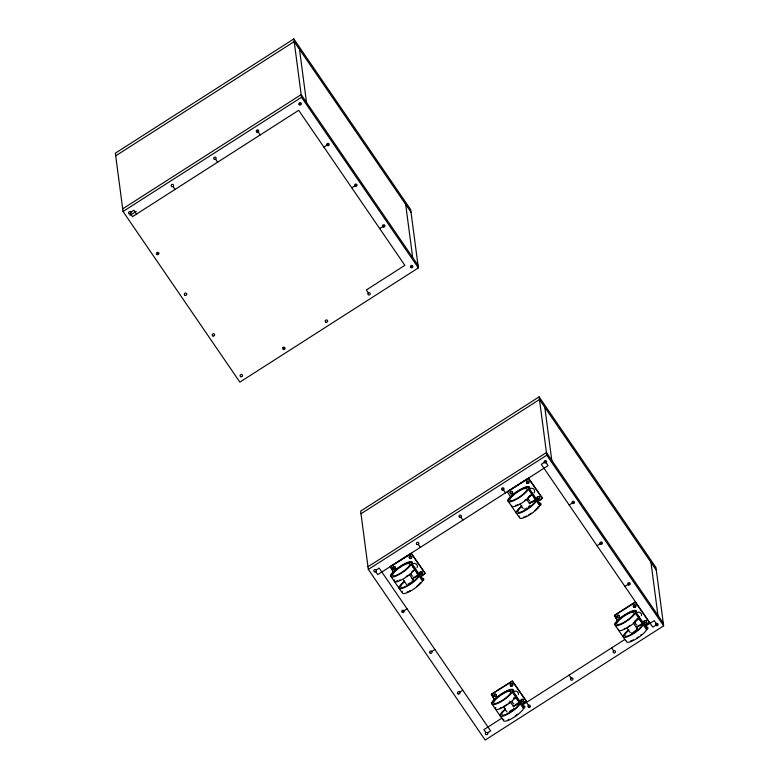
<?xml version="1.0" encoding="UTF-8"?>
<svg xmlns="http://www.w3.org/2000/svg" width="779" height="779" viewBox="0 0 779 779"><rect width="100%" height="100%" fill="white"/><g stroke="black" fill="none" stroke-linecap="round" stroke-linejoin="round"><path stroke-width="1.17" d="M416.444 571.698A3.048 2.912 0.7 0 1 416.736 572.01L416.726 572.555L416.979 572.049M416.736 572.01L416.96 572.896L417.213 572.39M518.025 699.698L518.016 700.545L518.269 700.048M533.333 496.291A3.048 2.912 0.7 0 1 533.956 496.875L533.946 497.421L534.199 496.914M533.956 496.875L534.19 497.771L534.433 497.265M641.098 620.795L641.088 621.652L641.331 621.145M393.629 572.429L390.347 566.839L411.322 553.596L425.13 573.48L421.828 576.119M494.684 700.078L491.403 694.488L512.378 681.245L526.185 701.129L521.862 704.42M539 500.654L542.311 498.015L528.503 478.131L507.382 491.646L507.509 492.416L507.694 491.607L528.542 478.462L542.35 498.356L539.049 500.985M617.757 621.175L614.465 615.585L635.44 602.342L649.258 622.236L645.947 624.865M418.888 574.844L412.295 578.748L418.888 574.844L415.256 569.537L411.838 571.747M529.769 503.107L529.516 503.614L526.497 499.203M637.125 628.916L636.667 626.988L643.016 623.589L639.384 618.292L637.271 619.422M529.058 496.613L532.476 494.412L536.108 499.709L529.516 503.614M513.945 698.831L516.311 697.195L519.69 702.999L513.351 706.397L509.719 701.1M634.904 621.058L639.384 618.292M636.443 627.446L643.016 623.589M513.351 706.397L519.944 702.492M413.221 579.664A4.392 1.091 -34.4 0 1 413.143 579.897L409.267 574.327M410.796 267.499A1.217 1.168 -7.5 0 0 412.773 266.944A1.217 1.168 -7.5 0 0 411.429 265.464A1.217 1.168 -7.5 0 0 410.582 267.275L412.412 265.736M421.78 575.788L425.091 573.149L411.283 553.265L390.298 566.508L392.918 571.124M521.813 704.089L526.137 700.798L512.329 680.914L491.354 694.157L493.974 698.773M635.83 602.595L634.943 602.099L614.427 615.254L617.036 619.87M645.908 624.534L649.18 622.09M293.829 38.95L115.36 153.171L123.043 211.498L239.883 382.129L418.352 267.908L410.669 209.58L293.829 38.95L301.512 97.278L418.352 267.908M115.711 155.839L294.18 41.618L411.03 212.239M122.692 208.83L301.161 94.619L418.002 265.24M123.043 211.498L301.512 97.278M130.814 212.141L133.871 210.184L136.539 214.079M299.087 104.444L300.1 103.792M130.074 215.325L136.189 211.411M157.67 253.496L158.692 252.844M323.898 147.114L327.978 144.495M351.777 187.817L355.857 185.207M379.646 228.52L383.726 225.91M410.582 267.275L411.604 266.622M539.117 396.871L360.648 511.092L368.331 569.42L485.171 740.05L663.64 625.829L655.957 567.501L539.117 396.871L546.79 455.209L663.64 625.829M360.998 513.76L539.467 399.539L656.308 570.17M367.97 566.761L546.439 452.541L663.289 623.161M368.331 569.42L546.79 455.209M376.091 570.062L379.159 568.105L490.653 730.926L487.596 732.883M545.388 461.713L541.308 464.323L652.812 627.153L656.882 624.544M402.947 611.418L407.027 608.808M569.186 505.035L573.256 502.426M431.848 651.478L434.906 649.511M597.055 545.738L601.135 543.129M459.717 692.18L462.784 690.223M624.933 586.451L629.013 583.831M502.173 717.956L483.905 729.641L485.911 732.562A1.217 1.168 -7.5 0 1 487.79 733.458A1.217 1.168 -7.5 0 1 486.028 734.587A1.217 1.168 -7.5 0 1 485.911 732.562M523.449 704.333L624.807 639.462M646.083 625.849L654.214 620.639L656.22 623.57A1.217 1.168 -7.5 0 1 658.099 624.466A1.217 1.168 -7.5 0 1 656.337 625.595A1.217 1.168 -7.5 0 1 656.22 623.57M530.363 495.541L532.476 494.412M530.82 502.543L536.108 499.709M514.198 698.325L516.311 697.195M538.601 503.156L538.99 503.088A13.418 3.32 -34.4 0 1 540.684 505.279L529.331 488.696A13.418 3.32 -34.4 0 0 527.636 486.515L526.623 486.7A13.418 3.32 -34.4 0 0 515.62 492.455A13.418 3.32 -34.4 0 0 507.548 500.371L518.902 516.944A13.418 3.32 -34.4 0 1 519.398 516.097M412.325 578.7L413.143 579.897M546.05 462.687L548.056 465.618L377.747 574.61L375.741 571.689M635.245 613.112L638.576 617.981M639.131 618.799L642.763 624.096M643.25 624.807L646.589 629.685M633.395 623.083L637.241 628.702M626.998 627.942L630.133 632.509M528.337 489.231L531.677 494.1M532.232 494.918L535.864 500.215M536.351 500.926L539.691 505.805M625.8 640.825L614.446 624.252A13.418 3.32 -34.4 0 1 622.518 616.335A13.418 3.32 -34.4 0 1 633.531 610.58L634.534 610.395A13.418 3.32 -34.4 0 1 636.229 612.576L647.583 629.15A13.418 3.32 -34.4 0 0 646.716 626.939M520.099 504.062L523.225 508.629M507.47 492.085L510.849 497.294M502.806 488.969L505.483 492.864M611.642 647.894L613.638 650.816A1.217 1.168 -7.5 0 1 615.527 651.711A1.217 1.168 -7.5 0 1 613.764 652.841A1.217 1.168 -7.5 0 1 613.638 650.816M257.528 131.038L260.196 134.942M368.36 292.894A1.217 1.168 -7.5 0 0 368.477 294.92A1.217 1.168 -7.5 0 0 370.239 293.79A1.217 1.168 -7.5 0 0 368.36 292.894L366.354 289.973L404.856 265.327L298.698 110.306L132.459 216.689L130.463 213.767M460.895 517.188L462.901 520.119M569.059 675.14L571.065 678.061A1.217 1.168 -7.5 0 1 572.945 678.967A1.217 1.168 -7.5 0 1 571.182 680.096A1.217 1.168 -7.5 0 1 571.065 678.061M215.617 159.267L217.623 162.188M418.323 544.443L420.329 547.364M526.487 702.385L529.155 706.29M173.035 186.512L175.041 189.443M283.205 347.395A1.217 1.168 -7.5 0 1 285.085 348.291A1.217 1.168 -7.5 0 1 283.322 349.42A1.217 1.168 -7.5 0 1 283.205 347.395L283.868 348.369M512.173 692.015L515.513 696.884M516.068 697.692L519.69 702.999M520.187 703.71L523.517 708.588M411.117 564.366L414.457 569.235M415.012 570.043L418.644 575.35M419.131 576.061L422.471 580.939M503.935 706.845L505.181 708.666M503.273 706.534L507.022 712.016M502.728 719.728L491.383 703.155A13.418 3.32 -34.4 0 1 499.456 695.238A13.418 3.32 -34.4 0 1 510.459 689.483L511.472 689.298A13.418 3.32 -34.4 0 1 513.166 691.479L524.51 708.053A13.418 3.32 -34.4 0 0 523.644 705.842M403.503 580.102L406.005 583.763M650.971 562.37L657.943 615.361M544.803 407.339L551.785 460.34M405.684 204.439L412.666 257.44M299.526 49.418L306.498 102.419M646.366 627.796A12.201 3.019 -34.4 0 1 641.935 634.817A12.201 3.019 -34.4 0 1 629.247 642.11L628.332 642.286A12.201 3.019 -34.4 0 1 626.54 640.961M636.677 612.732A3.048 2.912 0.7 0 1 641.506 615.653M635.382 604.962A1.217 1.168 -7.5 0 1 635.411 606.685A1.217 1.168 -7.5 0 1 633.619 606.578A1.217 1.168 -7.5 0 1 633.902 604.864M645.801 620.386A1.217 1.168 -7.5 0 1 646.229 622.139A1.217 1.168 -7.5 0 1 644.369 622.255A1.217 1.168 -7.5 0 1 644.584 620.464M640.883 624.242A3.048 2.912 0.7 0 1 640.601 624.554M639.52 625.235A3.048 2.912 0.7 0 1 639.101 625.352M636.988 625.079A3.048 2.912 0.7 0 1 635.391 622.742M639.871 619.948A3.048 2.912 0.7 0 1 640.572 620.444M641.098 621.097A3.048 2.912 0.7 0 1 641.399 621.876M641.662 634.398A10.37 2.571 -34.4 0 1 640.601 635.284M638.264 637.027A10.37 2.571 -34.4 0 1 637.037 637.845M633.405 639.89A10.37 2.571 -34.4 0 1 632.295 640.387M631.272 640.776A10.37 2.571 -34.4 0 1 630.367 641.049M641.711 622.82A12.201 3.019 -34.4 0 1 639.793 628.896A12.201 3.019 -34.4 0 1 625.907 637.241L624.992 637.407A12.201 3.019 -34.4 0 1 628.75 629.773M637.787 615.975A12.201 3.019 -34.4 0 1 634.534 622.587A12.201 3.019 -34.4 0 1 621.233 630.415L620.318 630.591A12.201 3.019 -34.4 0 1 618.526 629.266M637.095 618.779A10.37 2.571 -34.4 0 1 633.658 622.694M630.25 625.323A10.37 2.571 -34.4 0 1 627.786 626.9M625.391 628.186A10.37 2.571 -34.4 0 1 624.281 628.682M617.348 615.517A1.217 1.168 -7.5 0 1 619.373 615.809A1.217 1.168 -7.5 0 1 618.214 617.455A1.217 1.168 -7.5 0 1 617.163 615.77M637.349 628.419A4.392 1.091 -34.4 0 1 637.271 628.643M636.901 629.228A4.392 1.091 -34.4 0 1 636.268 629.909M635.868 630.279A4.392 1.091 -34.4 0 1 634.447 631.399M633.931 631.75A4.392 1.091 -34.4 0 1 633.405 632.071M632.382 632.626A4.392 1.091 -34.4 0 1 631.477 633.025M637.28 628.088A4.392 1.091 -34.4 0 1 637.349 628.225M641.575 623.998A10.37 2.571 -34.4 0 1 637.806 629.968A10.37 2.571 -34.4 0 1 627.027 636.17L626.248 636.316A10.37 2.571 -34.4 0 1 628.38 630.708M523.293 706.699A12.201 3.019 -34.4 0 1 518.863 713.72A12.201 3.019 -34.4 0 1 506.175 721.013L505.259 721.188A12.201 3.019 -34.4 0 1 503.721 719.202M513.614 691.635A3.048 2.912 0.7 0 1 518.444 694.556M517.821 703.145A3.048 2.912 0.7 0 1 517.538 703.456M517.207 703.729A3.048 2.912 0.7 0 1 516.029 704.255M513.916 703.982A3.048 2.912 0.7 0 1 512.319 701.645M516.798 698.851A3.048 2.912 0.7 0 1 517.168 699.075M518.025 700A3.048 2.912 0.7 0 1 518.337 700.779M517.538 714.187A10.37 2.571 -34.4 0 1 515.192 715.93M509.223 719.29A10.37 2.571 -34.4 0 1 508.2 719.679M519.389 701.694A12.201 3.019 -34.4 0 1 516.136 708.315A12.201 3.019 -34.4 0 1 502.844 716.144L501.919 716.31A12.201 3.019 -34.4 0 1 504.432 709.718M515.649 695.267A12.201 3.019 -34.4 0 1 510.216 702.541A12.201 3.019 -34.4 0 1 498.171 709.318L497.245 709.484A12.201 3.019 -34.4 0 1 495.707 707.498M514.023 697.682A10.37 2.571 -34.4 0 1 513.643 698.344M509.524 702.483A10.37 2.571 -34.4 0 1 508.385 703.369M507.187 704.226A10.37 2.571 -34.4 0 1 505.951 705.044M504.714 705.803A10.37 2.571 -34.4 0 1 503.497 706.495M501.209 707.585A10.37 2.571 -34.4 0 1 500.196 707.975M496.204 694.537A1.217 1.168 -7.5 0 1 495.463 696.329A1.217 1.168 -7.5 0 1 493.974 695.063A1.217 1.168 -7.5 0 1 495.736 694.138M513.828 708.121A4.392 1.091 -34.4 0 1 513.546 708.462M512.358 709.562A4.392 1.091 -34.4 0 1 511.881 709.932M511.384 710.302A4.392 1.091 -34.4 0 1 510.342 710.974M509.817 711.276A4.392 1.091 -34.4 0 1 509.32 711.529M518.814 703.135A10.37 2.571 -34.4 0 1 514.198 709.309A10.37 2.571 -34.4 0 1 503.955 715.073L503.176 715.219A10.37 2.571 -34.4 0 1 505.308 709.611M538.902 503.789A12.201 3.019 -34.4 0 1 535.64 510.411A12.201 3.019 -34.4 0 1 522.349 518.23L521.424 518.405A12.201 3.019 -34.4 0 1 519.632 517.081M530.139 488.628A3.048 2.912 0.7 0 1 534.082 492.903M528.483 481.081A1.217 1.168 -7.5 0 1 528.503 482.805A1.217 1.168 -7.5 0 1 526.711 482.698A1.217 1.168 -7.5 0 1 527.003 480.984M539.165 496.681A1.217 1.168 -7.5 0 1 539.185 498.414A1.217 1.168 -7.5 0 1 537.393 498.297A1.217 1.168 -7.5 0 1 537.685 496.583M533.985 500.361A3.048 2.912 0.7 0 1 533.372 500.955M532.612 501.355A3.048 2.912 0.7 0 1 531.775 501.54M530.09 501.199A3.048 2.912 0.7 0 1 528.493 498.862M534.19 497.226A3.048 2.912 0.7 0 1 534.501 497.995M538.201 506.603A10.37 2.571 -34.4 0 1 534.764 510.518M531.366 513.147A10.37 2.571 -34.4 0 1 528.892 514.724M526.497 516.01A10.37 2.571 -34.4 0 1 525.387 516.506M524.374 516.896A10.37 2.571 -34.4 0 1 523.459 517.168M534.813 498.94A12.201 3.019 -34.4 0 1 532.885 505.016A12.201 3.019 -34.4 0 1 519.009 513.361L518.093 513.536A12.201 3.019 -34.4 0 1 521.842 505.892M531.979 492.893A12.201 3.019 -34.4 0 1 525.718 500.274A12.201 3.019 -34.4 0 1 514.335 506.535L513.419 506.71A12.201 3.019 -34.4 0 1 511.628 505.386M529.808 495.561A10.37 2.571 -34.4 0 1 527.714 497.937M525.689 499.709A10.37 2.571 -34.4 0 1 524.549 500.585M518.493 504.305A10.37 2.571 -34.4 0 1 517.383 504.802M516.36 505.191A10.37 2.571 -34.4 0 1 515.455 505.464M530.002 505.347A4.392 1.091 -34.4 0 1 528.532 506.778M527.032 507.869A4.392 1.091 -34.4 0 1 526.507 508.19M525.484 508.745A4.392 1.091 -34.4 0 1 524.569 509.145M534.676 500.118A10.37 2.571 -34.4 0 1 530.908 506.087A10.37 2.571 -34.4 0 1 520.129 512.29L519.34 512.436A10.37 2.571 -34.4 0 1 521.472 506.827M421.682 578.924A12.201 3.019 -34.4 0 1 418.42 585.545A12.201 3.019 -34.4 0 1 405.129 593.364L404.204 593.54A12.201 3.019 -34.4 0 1 402.412 592.215M413.318 563.587A3.048 2.912 0.7 0 1 417.086 567.677M416.152 576.08A3.048 2.912 0.7 0 1 415.791 576.314M412.87 576.333A3.048 2.912 0.7 0 1 411.263 573.996M415.743 571.202A3.048 2.912 0.7 0 1 416.113 571.426M416.969 572.351A3.048 2.912 0.7 0 1 417.349 573.539M422.588 578.193A13.418 3.32 -34.4 0 1 423.455 580.404L412.11 563.83A13.418 3.32 -34.4 0 0 410.416 561.64L409.403 561.834A13.418 3.32 -34.4 0 0 398.4 567.589A13.418 3.32 -34.4 0 0 390.328 575.506L401.682 592.079A13.418 3.32 -34.4 0 1 402.178 591.232M420.222 571.922A1.217 1.168 -7.5 0 1 422.257 572.224A1.217 1.168 -7.5 0 1 421.098 573.87A1.217 1.168 -7.5 0 1 420.047 572.176M420.602 582.39A10.37 2.571 -34.4 0 1 416.483 586.538M410.455 590.54A10.37 2.571 -34.4 0 1 409.277 591.134M408.167 591.641A10.37 2.571 -34.4 0 1 407.154 592.03M417.593 574.074A12.201 3.019 -34.4 0 1 415.665 580.151A12.201 3.019 -34.4 0 1 401.789 588.486L400.864 588.661A12.201 3.019 -34.4 0 1 404.622 581.027M412.919 567.248A12.201 3.019 -34.4 0 1 410.991 573.325A12.201 3.019 -34.4 0 1 397.115 581.67L396.19 581.835A12.201 3.019 -34.4 0 1 394.651 579.849M407.329 575.72A10.37 2.571 -34.4 0 1 406.132 576.577M400.163 579.936A10.37 2.571 -34.4 0 1 399.14 580.326M397.446 580.745A10.37 2.571 -34.4 0 1 396.813 580.764M394.943 566.654A1.217 1.168 -7.5 0 1 394.797 568.514A1.217 1.168 -7.5 0 1 392.976 567.92M393.044 567.024A1.217 1.168 -7.5 0 1 393.22 566.761M412.49 580.813A4.392 1.091 -34.4 0 1 411.75 581.533M410.329 582.653A4.392 1.091 -34.4 0 1 409.812 583.004M408.771 583.627A4.392 1.091 -34.4 0 1 408.264 583.88M406.959 584.396A4.392 1.091 -34.4 0 1 406.336 584.493M417.447 575.253A10.37 2.571 -34.4 0 1 413.688 581.222A10.37 2.571 -34.4 0 1 402.899 587.424L402.12 587.57A10.37 2.571 -34.4 0 1 404.252 581.962M526.799 487.245L525.883 487.411A12.201 3.019 -34.4 0 0 512.007 495.756A12.201 3.019 -34.4 0 0 510.079 501.832L510.995 501.657A12.201 3.019 -34.4 0 0 524.871 493.321A12.201 3.019 -34.4 0 0 526.799 487.245M525.543 488.336L524.764 488.482A10.37 2.571 -34.4 0 0 512.971 495.571A10.37 2.571 -34.4 0 0 511.336 500.741L512.115 500.585A10.37 2.571 -34.4 0 0 523.907 493.497A10.37 2.571 -34.4 0 0 525.543 488.336M409.579 562.37L408.663 562.545A12.201 3.019 -34.4 0 0 394.778 570.89A12.201 3.019 -34.4 0 0 392.859 576.966L393.775 576.791A12.201 3.019 -34.4 0 0 407.651 568.446A12.201 3.019 -34.4 0 0 409.579 562.37M408.323 563.47L407.544 563.616A10.37 2.571 -34.4 0 0 395.751 570.705A10.37 2.571 -34.4 0 0 394.106 575.866L394.895 575.72A10.37 2.571 -34.4 0 0 406.687 568.631A10.37 2.571 -34.4 0 0 408.323 563.47M633.707 611.125L632.782 611.291A12.201 3.019 -34.4 0 0 618.906 619.636A12.201 3.019 -34.4 0 0 616.978 625.712L617.893 625.537A12.201 3.019 -34.4 0 0 631.779 617.202A12.201 3.019 -34.4 0 0 633.707 611.125M632.451 612.216L631.672 612.362A10.37 2.571 -34.4 0 0 619.87 619.451A10.37 2.571 -34.4 0 0 618.234 624.622L619.013 624.466A10.37 2.571 -34.4 0 0 630.815 617.377A10.37 2.571 -34.4 0 0 632.451 612.216M510.635 690.019L509.719 690.194A12.201 3.019 -34.4 0 0 495.834 698.539A12.201 3.019 -34.4 0 0 493.905 704.615L494.831 704.44A12.201 3.019 -34.4 0 0 508.706 696.095A12.201 3.019 -34.4 0 0 510.635 690.019M509.378 691.119L508.599 691.265A10.37 2.571 -34.4 0 0 496.798 698.354A10.37 2.571 -34.4 0 0 495.162 703.515L495.941 703.369A10.37 2.571 -34.4 0 0 507.742 696.28A10.37 2.571 -34.4 0 0 509.378 691.119M628.458 584.893A1.217 1.168 -7.5 0 0 630.23 583.753A1.217 1.168 -7.5 0 0 628.341 582.858A1.217 1.168 -7.5 0 0 628.458 584.893M600.59 544.18A1.217 1.168 -7.5 0 0 602.352 543.051A1.217 1.168 -7.5 0 0 600.473 542.155A1.217 1.168 -7.5 0 0 600.59 544.18M572.711 503.477A1.217 1.168 -7.5 0 0 574.474 502.348A1.217 1.168 -7.5 0 0 572.594 501.452A1.217 1.168 -7.5 0 0 572.711 503.477M430.281 653.182A1.217 1.168 -7.5 0 0 432.043 652.052A1.217 1.168 -7.5 0 0 430.154 651.147A1.217 1.168 -7.5 0 0 430.281 653.182M458.149 693.885A1.217 1.168 -7.5 0 0 459.922 692.755A1.217 1.168 -7.5 0 0 458.033 691.859A1.217 1.168 -7.5 0 0 458.149 693.885M402.402 612.469A1.217 1.168 -7.5 0 0 404.165 611.34A1.217 1.168 -7.5 0 0 402.285 610.444A1.217 1.168 -7.5 0 0 402.402 612.469M374.524 571.767A1.217 1.168 -7.5 0 0 376.296 570.637A1.217 1.168 -7.5 0 0 374.407 569.741A1.217 1.168 -7.5 0 0 374.524 571.767M544.833 462.765A1.217 1.168 -7.5 0 0 546.605 461.635A1.217 1.168 -7.5 0 0 544.716 460.74A1.217 1.168 -7.5 0 0 544.833 462.765M528.6 707.342A1.217 1.168 -7.5 0 0 530.372 706.212A1.217 1.168 -7.5 0 0 528.483 705.316A1.217 1.168 -7.5 0 0 528.6 707.342M502.26 490.02A1.217 1.168 -7.5 0 0 504.023 488.891A1.217 1.168 -7.5 0 0 502.143 487.985A1.217 1.168 -7.5 0 0 502.26 490.02M459.678 517.266A1.217 1.168 -7.5 0 0 461.45 516.136A1.217 1.168 -7.5 0 0 459.561 515.24A1.217 1.168 -7.5 0 0 459.678 517.266M417.106 544.521A1.217 1.168 -7.5 0 0 418.868 543.382A1.217 1.168 -7.5 0 0 416.989 542.486A1.217 1.168 -7.5 0 0 417.106 544.521M355.302 186.259A1.217 1.168 -7.5 0 0 357.074 185.129A1.217 1.168 -7.5 0 0 355.185 184.233A1.217 1.168 -7.5 0 0 355.302 186.259M327.433 145.556A1.217 1.168 -7.5 0 0 329.196 144.427A1.217 1.168 -7.5 0 0 327.307 143.521A1.217 1.168 -7.5 0 0 327.433 145.556M299.555 104.844A1.217 1.168 -7.5 0 0 301.317 103.714A1.217 1.168 -7.5 0 0 299.438 102.818A1.217 1.168 -7.5 0 0 299.555 104.844M129.246 213.845A1.217 1.168 -7.5 0 0 131.008 212.716A1.217 1.168 -7.5 0 0 129.129 211.81A1.217 1.168 -7.5 0 0 129.246 213.845M383.18 226.962A1.217 1.168 -7.5 0 0 384.943 225.832A1.217 1.168 -7.5 0 0 383.064 224.936A1.217 1.168 -7.5 0 0 383.18 226.962M184.993 295.26A1.217 1.168 -7.5 0 0 186.765 294.121A1.217 1.168 -7.5 0 0 184.876 293.225A1.217 1.168 -7.5 0 0 184.993 295.26M157.115 254.548A1.217 1.168 -7.5 0 0 158.887 253.418A1.217 1.168 -7.5 0 0 156.998 252.523A1.217 1.168 -7.5 0 0 157.115 254.548M214.4 159.344A1.217 1.168 -7.5 0 0 216.163 158.215A1.217 1.168 -7.5 0 0 214.283 157.319A1.217 1.168 -7.5 0 0 214.4 159.344M256.973 132.099A1.217 1.168 -7.5 0 0 258.745 130.96A1.217 1.168 -7.5 0 0 256.856 130.064A1.217 1.168 -7.5 0 0 256.973 132.099M171.818 186.59A1.217 1.168 -7.5 0 0 173.59 185.46A1.217 1.168 -7.5 0 0 171.701 184.565A1.217 1.168 -7.5 0 0 171.818 186.59M240.74 376.666A1.217 1.168 -7.5 0 0 242.512 375.536A1.217 1.168 -7.5 0 0 240.623 374.641A1.217 1.168 -7.5 0 0 240.74 376.666M212.871 335.963A1.217 1.168 -7.5 0 0 214.634 334.834A1.217 1.168 -7.5 0 0 212.755 333.938A1.217 1.168 -7.5 0 0 212.871 335.963M325.895 322.175A1.217 1.168 -7.5 0 0 327.667 321.036A1.217 1.168 -7.5 0 0 325.778 320.14A1.217 1.168 -7.5 0 0 325.895 322.175M634.067 607.231A1.217 1.168 -7.5 0 0 635.83 606.101A1.217 1.168 -7.5 0 0 633.95 605.205A1.217 1.168 -7.5 0 0 634.067 607.231M644.749 622.83A1.217 1.168 -7.5 0 0 646.512 621.7A1.217 1.168 -7.5 0 0 644.632 620.805A1.217 1.168 -7.5 0 0 644.749 622.83M617.747 617.669A1.217 1.168 -7.5 0 0 619.519 616.54A1.217 1.168 -7.5 0 0 617.63 615.644A1.217 1.168 -7.5 0 0 617.747 617.669M510.956 685.793A1.217 1.168 -7.5 0 0 512.718 684.663A1.217 1.168 -7.5 0 0 510.839 683.767A1.217 1.168 -7.5 0 0 510.956 685.793M510.995 686.133A1.217 1.168 -7.5 0 0 512.767 685.004A1.217 1.168 -7.5 0 0 510.878 684.098A1.217 1.168 -7.5 0 0 510.995 686.133M521.638 701.402A1.217 1.168 -7.5 0 0 523.4 700.263A1.217 1.168 -7.5 0 0 521.521 699.367A1.217 1.168 -7.5 0 0 521.638 701.402M521.677 701.733A1.217 1.168 -7.5 0 0 523.449 700.603A1.217 1.168 -7.5 0 0 521.56 699.708A1.217 1.168 -7.5 0 0 521.677 701.733M494.684 696.572A1.217 1.168 -7.5 0 0 496.447 695.443A1.217 1.168 -7.5 0 0 494.558 694.547A1.217 1.168 -7.5 0 0 494.684 696.572M527.169 483.35A1.217 1.168 -7.5 0 0 528.931 482.22A1.217 1.168 -7.5 0 0 527.052 481.325A1.217 1.168 -7.5 0 0 527.169 483.35M537.851 498.95A1.217 1.168 -7.5 0 0 539.613 497.82A1.217 1.168 -7.5 0 0 537.734 496.924A1.217 1.168 -7.5 0 0 537.851 498.95M510.8 493.458A1.217 1.168 -7.5 0 0 512.572 492.328A1.217 1.168 -7.5 0 0 510.683 491.432A1.217 1.168 -7.5 0 0 510.8 493.458M510.849 493.789A1.217 1.168 -7.5 0 0 512.611 492.659A1.217 1.168 -7.5 0 0 510.732 491.763A1.217 1.168 -7.5 0 0 510.849 493.789M409.9 558.144A1.217 1.168 -7.5 0 0 411.663 557.014A1.217 1.168 -7.5 0 0 409.783 556.118A1.217 1.168 -7.5 0 0 409.9 558.144M409.949 558.485A1.217 1.168 -7.5 0 0 411.711 557.355A1.217 1.168 -7.5 0 0 409.822 556.449A1.217 1.168 -7.5 0 0 409.949 558.485M420.631 574.084A1.217 1.168 -7.5 0 0 422.393 572.954A1.217 1.168 -7.5 0 0 420.504 572.049A1.217 1.168 -7.5 0 0 420.631 574.084M393.629 568.923A1.217 1.168 -7.5 0 0 395.391 567.794A1.217 1.168 -7.5 0 0 393.512 566.898A1.217 1.168 -7.5 0 0 393.629 568.923"/></g></svg>
